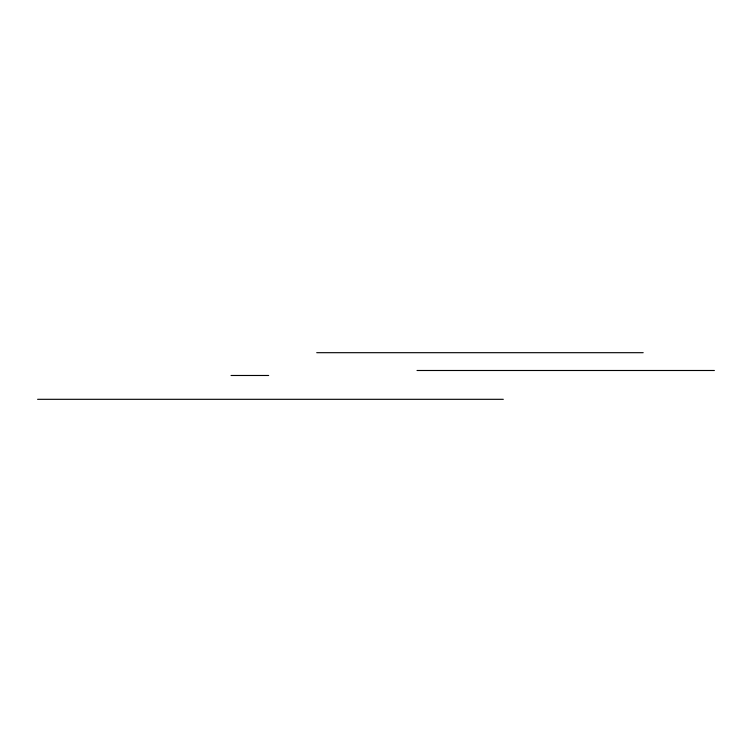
<?xml version="1.0" encoding="UTF-8"?>
<svg xmlns="http://www.w3.org/2000/svg" width="752" height="752" viewBox="0 0 752 752"><rect width="100%" height="100%" fill="white"/><g stroke="black" fill="none" stroke-linecap="round" stroke-linejoin="round"><path stroke-width="1.13" d="M316.714 352.688L643.186 352.688M417.003 370.492L714.4 370.492M231.043 375.483L268.671 375.483M37.6 399.312L503.314 399.312"/></g></svg>
